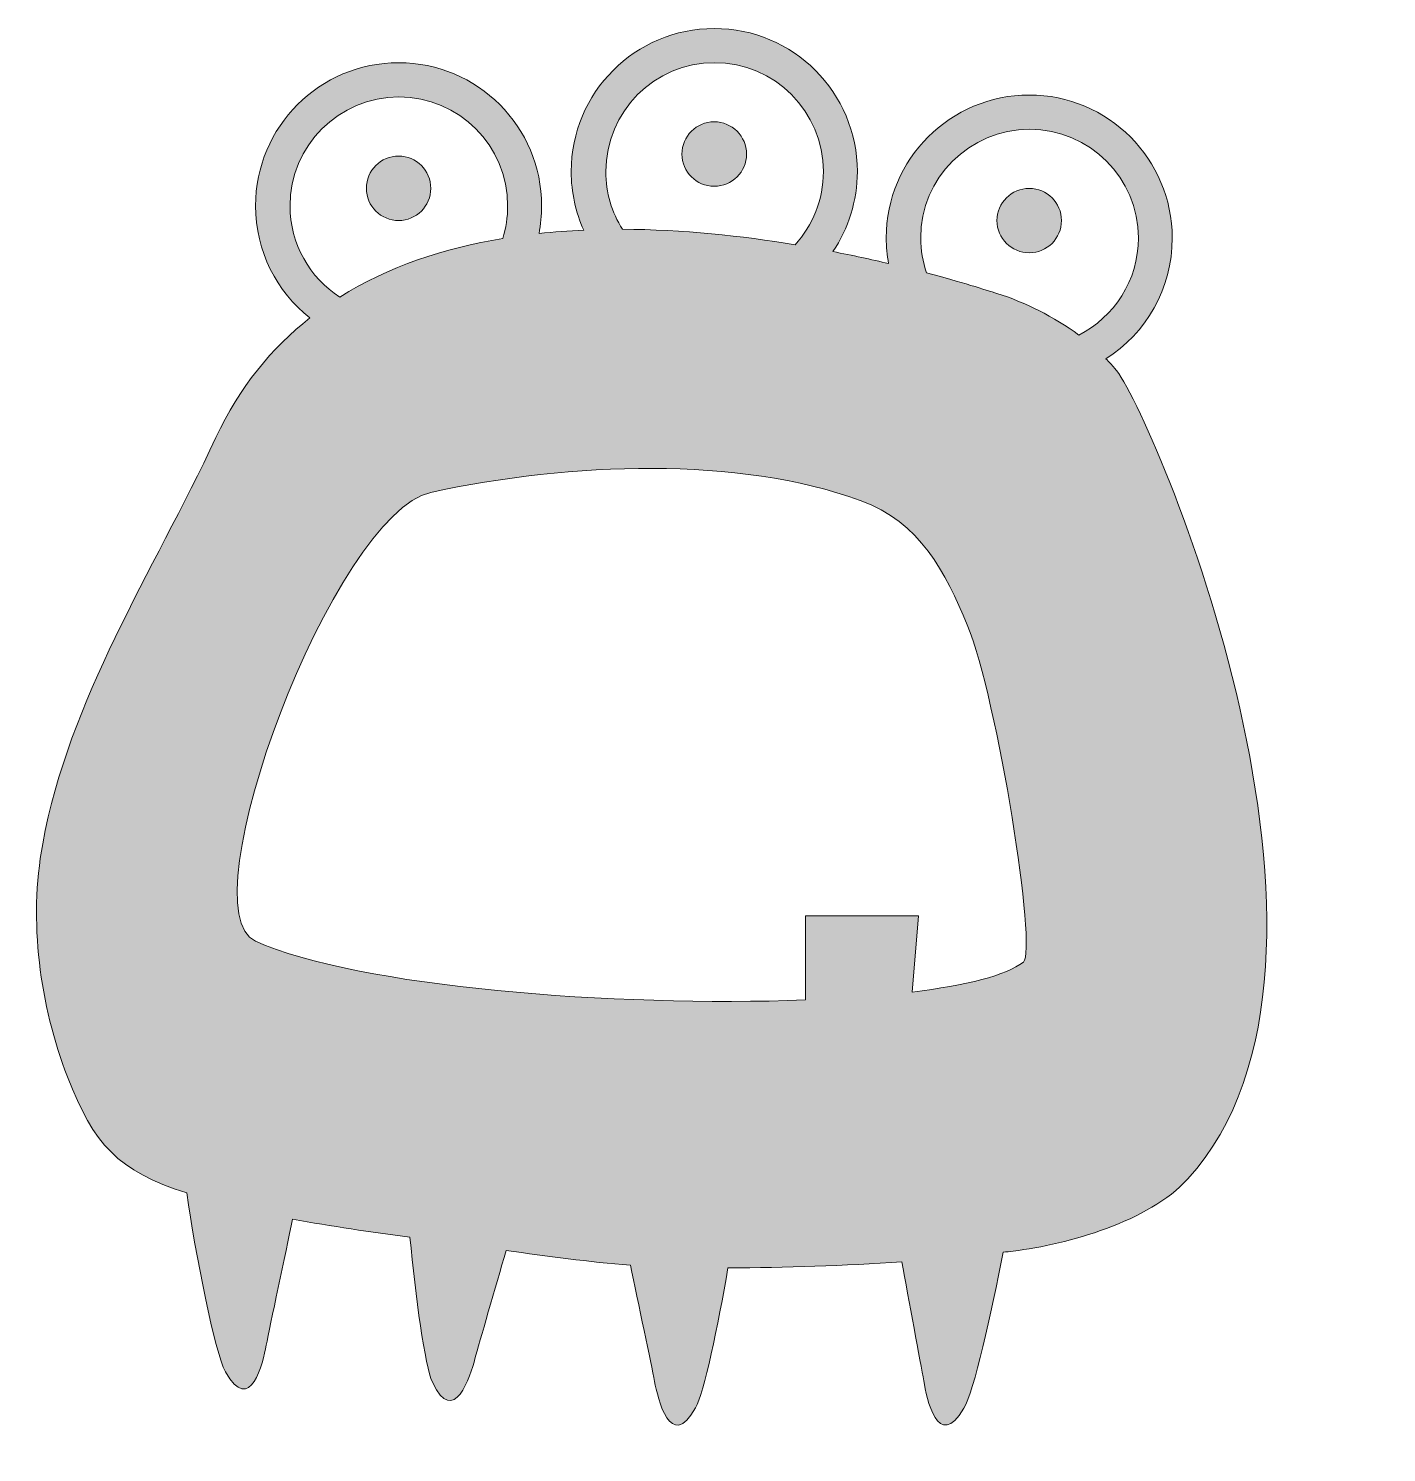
# Model space of a CAD drawing. Header units: inches. Extents: x -1 to 98, y -2 to 102.
import ezdxf

# ---------------------------------------------------------------- set-up
doc = ezdxf.new("R2010")
doc.units = ezdxf.units.IN
doc.header["$MEASUREMENT"] = 0
doc.layers.add('Layer 1', color=7, linetype='Continuous')

msp = doc.modelspace()

# ---------------------------------------------------------------- hatches: boundary and pattern name
at = {"layer": 'Layer 1'}
h = msp.add_hatch(color=40, dxfattribs=at)
h.dxf.hatch_style = 2
edge = h.paths.add_edge_path()
edge.add_spline(control_points=[(78.44, 76.9), (78.24, 77.13), (78.03, 77.35), (77.81, 77.57), (80.71, 79.42), (82.63, 82.66), (82.63, 86.36), (82.63, 92.1), (77.97, 96.76), (72.23, 96.76), (66.48, 96.76), (61.82, 92.1), (61.82, 86.36), (61.82, 85.72), (61.88, 85.1), (61.99, 84.5), (60.74, 84.8), (59.38, 85.09), (57.94, 85.37), (59.06, 87.04), (59.72, 89.04), (59.72, 91.19), (59.72, 96.94), (55.06, 101.6), (49.31, 101.6), (43.56, 101.6), (38.9, 96.94), (38.9, 91.19), (38.9, 89.67), (39.23, 88.23), (39.82, 86.93), (38.73, 86.88), (37.64, 86.8), (36.56, 86.69), (36.68, 87.34), (36.75, 88.01), (36.75, 88.7), (36.75, 94.45), (32.09, 99.11), (26.35, 99.11), (20.6, 99.11), (15.94, 94.45), (15.94, 88.7), (15.94, 85.39), (17.48, 82.45), (19.89, 80.54), (17.12, 78.36), (14.77, 75.52), (13.06, 71.85), (8.38, 61.88), (2.39, 52.87), (0.45, 42.28), (-0.58, 36.67), (0.23, 30.56), (2.26, 25.33), (4.17, 20.41), (5.89, 18.51), (10.93, 16.89), (11.56, 12.5), (13, 5.22), (13.74, 3.89), (15.57, 0.65), (16.49, 4.58), (16.72, 5.81), (16.98, 7.23), (18.13, 12.52), (18.63, 14.99), (21.46, 14.46), (24.31, 14.05), (27.17, 13.68), (27.57, 9.42), (28.27, 4.26), (28.8, 3.13), (30.38, -0.23), (31.59, 3.62), (31.9, 4.83), (32.22, 6.04), (33.41, 10.07), (34.17, 12.71), (37.17, 12.28), (40.19, 11.87), (43.21, 11.64), (43.76, 8.97), (44.73, 4.47), (44.97, 3.18), (45.2, 1.95), (46.12, -1.99), (47.95, 1.25), (48.55, 2.32), (49.6, 7.26), (50.31, 11.44), (54.52, 11.46), (58.75, 11.59), (62.96, 11.89), (63.43, 9.24), (64.33, 4.55), (64.55, 3.22), (64.75, 1.99), (65.57, -1.97), (67.48, 1.23), (68.17, 2.39), (69.51, 8.22), (70.32, 12.58), (70.56, 12.6), (70.81, 12.63), (71.05, 12.66), (75.1, 13.17), (80.92, 14.8), (83.76, 17.91), (98.22, 33.73), (81.16, 73.75), (78.44, 76.9)], knot_values=[0, 0, 0, 0, 1, 1, 1, 2, 2, 2, 3, 3, 3, 4, 4, 4, 5, 5, 5, 6, 6, 6, 7, 7, 7, 8, 8, 8, 9, 9, 9, 10, 10, 10, 11, 11, 11, 12, 12, 12, 13, 13, 13, 14, 14, 14, 15, 15, 15, 16, 16, 16, 17, 17, 17, 18, 18, 18, 19, 19, 19, 20, 20, 20, 21, 21, 21, 22, 22, 22, 23, 23, 23, 24, 24, 24, 25, 25, 25, 26, 26, 26, 27, 27, 27, 28, 28, 28, 29, 29, 29, 30, 30, 30, 31, 31, 31, 32, 32, 32, 33, 33, 33, 34, 34, 34, 35, 35, 35, 36, 36, 36, 37, 37, 37, 37], degree=3, periodic=1)
edge = h.paths.add_edge_path()
edge.add_spline(control_points=[(49.33, 99.11), (53.7, 99.11), (57.25, 95.56), (57.25, 91.19), (57.25, 89.14), (56.47, 87.28), (55.19, 85.87), (51.33, 86.51), (47.01, 86.98), (42.63, 86.99), (41.86, 88.21), (41.42, 89.65), (41.42, 91.19), (41.42, 95.56), (44.96, 99.11), (49.33, 99.11)], knot_values=[0, 0, 0, 0, 1, 1, 1, 2, 2, 2, 3, 3, 3, 4, 4, 4, 5, 5, 5, 5], degree=3, periodic=1)
edge = h.paths.add_edge_path()
edge.add_spline(control_points=[(18.45, 88.7), (18.45, 93.07), (22, 96.62), (26.37, 96.62), (30.74, 96.62), (34.28, 93.07), (34.28, 88.7), (34.28, 87.87), (34.16, 87.07), (33.92, 86.32), (29.68, 85.62), (25.61, 84.29), (22.06, 82.06), (19.89, 83.47), (18.45, 85.92), (18.45, 88.7)], knot_values=[0, 0, 0, 0, 1, 1, 1, 2, 2, 2, 3, 3, 3, 4, 4, 4, 5, 5, 5, 5], degree=3, periodic=1)
edge = h.paths.add_edge_path()
edge.add_spline(control_points=[(71.8, 33.69), (70.57, 32.71), (67.64, 31.98), (63.7, 31.51), (63.7, 31.51), (64.16, 37.05), (64.16, 37.05), (64.16, 37.05), (55.96, 37.05), (55.96, 37.05), (55.96, 37.05), (55.96, 30.93), (55.96, 30.93), (42.1, 30.4), (23.38, 31.87), (15.94, 35.2), (10.79, 37.52), (21.67, 66.32), (28.69, 67.85), (38.9, 70.08), (51.07, 70.48), (59.93, 67.27), (64.29, 65.69), (66.13, 62.04), (67.71, 58.21), (69.96, 52.75), (72.82, 34.51), (71.8, 33.69)], knot_values=[0, 0, 0, 0, 1, 1, 1, 2, 2, 2, 3, 3, 3, 4, 4, 4, 5, 5, 5, 6, 6, 6, 7, 7, 7, 8, 8, 8, 9, 9, 9, 9], degree=3, periodic=1)
edge = h.paths.add_edge_path()
edge.add_spline(control_points=[(69.87, 82.33), (69.1, 82.57), (67.29, 83.15), (64.75, 83.82), (64.48, 84.61), (64.33, 85.47), (64.33, 86.36), (64.33, 90.73), (67.88, 94.27), (72.25, 94.27), (76.62, 94.27), (80.17, 90.73), (80.17, 86.36), (80.17, 83.27), (78.4, 80.6), (75.83, 79.3), (74.02, 80.64), (71.91, 81.68), (69.87, 82.33)], knot_values=[0, 0, 0, 0, 1, 1, 1, 2, 2, 2, 3, 3, 3, 4, 4, 4, 5, 5, 5, 6, 6, 6, 6], degree=3, periodic=1)
h = msp.add_hatch(color=40, dxfattribs=at)
h.dxf.hatch_style = 2
edge = h.paths.add_edge_path()
edge.add_spline(control_points=[(49.31, 90.12), (50.61, 90.12), (51.66, 91.17), (51.66, 92.46), (51.66, 93.76), (50.61, 94.81), (49.31, 94.81), (48.01, 94.81), (46.96, 93.76), (46.96, 92.46), (46.96, 91.17), (48.01, 90.12), (49.31, 90.12)], knot_values=[0, 0, 0, 0, 1, 1, 1, 2, 2, 2, 3, 3, 3, 4, 4, 4, 4], degree=3, periodic=1)
h = msp.add_hatch(color=40, dxfattribs=at)
h.dxf.hatch_style = 2
edge = h.paths.add_edge_path()
edge.add_spline(control_points=[(26.35, 87.63), (27.64, 87.63), (28.69, 88.68), (28.69, 89.97), (28.69, 91.27), (27.64, 92.32), (26.35, 92.32), (25.05, 92.32), (24, 91.27), (24, 89.97), (24, 88.68), (25.05, 87.63), (26.35, 87.63)], knot_values=[0, 0, 0, 0, 1, 1, 1, 2, 2, 2, 3, 3, 3, 4, 4, 4, 4], degree=3, periodic=1)
h = msp.add_hatch(color=40, dxfattribs=at)
h.dxf.hatch_style = 2
edge = h.paths.add_edge_path()
edge.add_spline(control_points=[(72.23, 89.97), (70.93, 89.97), (69.88, 88.92), (69.88, 87.63), (69.88, 86.33), (70.93, 85.28), (72.23, 85.28), (73.52, 85.28), (74.57, 86.33), (74.57, 87.63), (74.57, 88.92), (73.52, 89.97), (72.23, 89.97)], knot_values=[0, 0, 0, 0, 1, 1, 1, 2, 2, 2, 3, 3, 3, 4, 4, 4, 4], degree=3, periodic=1)

# ---------------------------------------------------------------- linework, layer by layer
at = {"layer": 'Layer 1', "lineweight": 0}
for points, knots in [([(78.44, 76.9), (78.24, 77.13), (78.03, 77.35), (77.81, 77.57), (80.71, 79.42), (82.63, 82.66), (82.63, 86.36), (82.63, 92.1), (77.97, 96.76), (72.23, 96.76), (66.48, 96.76), (61.82, 92.1), (61.82, 86.36), (61.82, 85.72), (61.88, 85.1), (61.99, 84.5), (60.74, 84.8), (59.38, 85.09), (57.94, 85.37), (59.06, 87.04), (59.72, 89.04), (59.72, 91.19), (59.72, 96.94), (55.06, 101.6), (49.31, 101.6), (43.56, 101.6), (38.9, 96.94), (38.9, 91.19), (38.9, 89.67), (39.23, 88.23), (39.82, 86.93), (38.73, 86.88), (37.64, 86.8), (36.56, 86.69), (36.68, 87.34), (36.75, 88.01), (36.75, 88.7), (36.75, 94.45), (32.09, 99.11), (26.35, 99.11), (20.6, 99.11), (15.94, 94.45), (15.94, 88.7), (15.94, 85.39), (17.48, 82.45), (19.89, 80.54), (17.12, 78.36), (14.77, 75.52), (13.06, 71.85), (8.38, 61.88), (2.39, 52.87), (0.45, 42.28), (-0.58, 36.67), (0.23, 30.56), (2.26, 25.33), (4.17, 20.41), (5.89, 18.51), (10.93, 16.89), (11.56, 12.5), (13, 5.22), (13.74, 3.89), (15.57, 0.65), (16.49, 4.58), (16.72, 5.81), (16.98, 7.23), (18.13, 12.52), (18.63, 14.99), (21.46, 14.46), (24.31, 14.05), (27.17, 13.68), (27.57, 9.42), (28.27, 4.26), (28.8, 3.13), (30.38, -0.23), (31.59, 3.62), (31.9, 4.83), (32.22, 6.04), (33.41, 10.07), (34.17, 12.71), (37.17, 12.28), (40.19, 11.87), (43.21, 11.64), (43.76, 8.97), (44.73, 4.47), (44.97, 3.18), (45.2, 1.95), (46.12, -1.99), (47.95, 1.25), (48.55, 2.32), (49.6, 7.26), (50.31, 11.44), (54.52, 11.46), (58.75, 11.59), (62.96, 11.89), (63.43, 9.24), (64.33, 4.55), (64.55, 3.22), (64.75, 1.99), (65.57, -1.97), (67.48, 1.23), (68.17, 2.39), (69.51, 8.22), (70.32, 12.58), (70.56, 12.6), (70.81, 12.63), (71.05, 12.66), (75.1, 13.17), (80.92, 14.8), (83.76, 17.91), (98.22, 33.73), (81.16, 73.75), (78.44, 76.9)], [0, 0, 0, 0, 1, 1, 1, 2, 2, 2, 3, 3, 3, 4, 4, 4, 5, 5, 5, 6, 6, 6, 7, 7, 7, 8, 8, 8, 9, 9, 9, 10, 10, 10, 11, 11, 11, 12, 12, 12, 13, 13, 13, 14, 14, 14, 15, 15, 15, 16, 16, 16, 17, 17, 17, 18, 18, 18, 19, 19, 19, 20, 20, 20, 21, 21, 21, 22, 22, 22, 23, 23, 23, 24, 24, 24, 25, 25, 25, 26, 26, 26, 27, 27, 27, 28, 28, 28, 29, 29, 29, 30, 30, 30, 31, 31, 31, 32, 32, 32, 33, 33, 33, 34, 34, 34, 35, 35, 35, 36, 36, 36, 37, 37, 37, 37]), ([(49.33, 99.11), (53.7, 99.11), (57.25, 95.56), (57.25, 91.19), (57.25, 89.14), (56.47, 87.28), (55.19, 85.87), (51.33, 86.51), (47.01, 86.98), (42.63, 86.99), (41.86, 88.21), (41.42, 89.65), (41.42, 91.19), (41.42, 95.56), (44.96, 99.11), (49.33, 99.11)], [0, 0, 0, 0, 1, 1, 1, 2, 2, 2, 3, 3, 3, 4, 4, 4, 5, 5, 5, 5]), ([(18.45, 88.7), (18.45, 93.07), (22, 96.62), (26.37, 96.62), (30.74, 96.62), (34.28, 93.07), (34.28, 88.7), (34.28, 87.87), (34.16, 87.07), (33.92, 86.32), (29.68, 85.62), (25.61, 84.29), (22.06, 82.06), (19.89, 83.47), (18.45, 85.92), (18.45, 88.7)], [0, 0, 0, 0, 1, 1, 1, 2, 2, 2, 3, 3, 3, 4, 4, 4, 5, 5, 5, 5]), ([(49.31, 90.12), (50.61, 90.12), (51.66, 91.17), (51.66, 92.46), (51.66, 93.76), (50.61, 94.81), (49.31, 94.81), (48.01, 94.81), (46.96, 93.76), (46.96, 92.46), (46.96, 91.17), (48.01, 90.12), (49.31, 90.12)], [0, 0, 0, 0, 1, 1, 1, 2, 2, 2, 3, 3, 3, 4, 4, 4, 4]), ([(69.87, 82.33), (69.1, 82.57), (67.29, 83.15), (64.75, 83.82), (64.48, 84.61), (64.33, 85.47), (64.33, 86.36), (64.33, 90.73), (67.88, 94.27), (72.25, 94.27), (76.62, 94.27), (80.17, 90.73), (80.17, 86.36), (80.17, 83.27), (78.4, 80.6), (75.83, 79.3), (74.02, 80.64), (71.91, 81.68), (69.87, 82.33)], [0, 0, 0, 0, 1, 1, 1, 2, 2, 2, 3, 3, 3, 4, 4, 4, 5, 5, 5, 6, 6, 6, 6]), ([(26.35, 87.63), (27.64, 87.63), (28.69, 88.68), (28.69, 89.97), (28.69, 91.27), (27.64, 92.32), (26.35, 92.32), (25.05, 92.32), (24, 91.27), (24, 89.97), (24, 88.68), (25.05, 87.63), (26.35, 87.63)], [0, 0, 0, 0, 1, 1, 1, 2, 2, 2, 3, 3, 3, 4, 4, 4, 4]), ([(72.23, 89.97), (70.93, 89.97), (69.88, 88.92), (69.88, 87.63), (69.88, 86.33), (70.93, 85.28), (72.23, 85.28), (73.52, 85.28), (74.57, 86.33), (74.57, 87.63), (74.57, 88.92), (73.52, 89.97), (72.23, 89.97)], [0, 0, 0, 0, 1, 1, 1, 2, 2, 2, 3, 3, 3, 4, 4, 4, 4]), ([(71.8, 33.69), (70.57, 32.71), (67.64, 31.98), (63.7, 31.51), (63.7, 31.51), (64.16, 37.05), (64.16, 37.05), (64.16, 37.05), (55.96, 37.05), (55.96, 37.05), (55.96, 37.05), (55.96, 30.93), (55.96, 30.93), (42.1, 30.4), (23.38, 31.87), (15.94, 35.2), (10.79, 37.52), (21.67, 66.32), (28.69, 67.85), (38.9, 70.08), (51.07, 70.48), (59.93, 67.27), (64.29, 65.69), (66.13, 62.04), (67.71, 58.21), (69.96, 52.75), (72.82, 34.51), (71.8, 33.69)], [0, 0, 0, 0, 1, 1, 1, 2, 2, 2, 3, 3, 3, 4, 4, 4, 5, 5, 5, 6, 6, 6, 7, 7, 7, 8, 8, 8, 9, 9, 9, 9])]:
    msp.add_open_spline(points, degree=3, knots=knots, dxfattribs=at)

doc.saveas('drawing.dxf')
